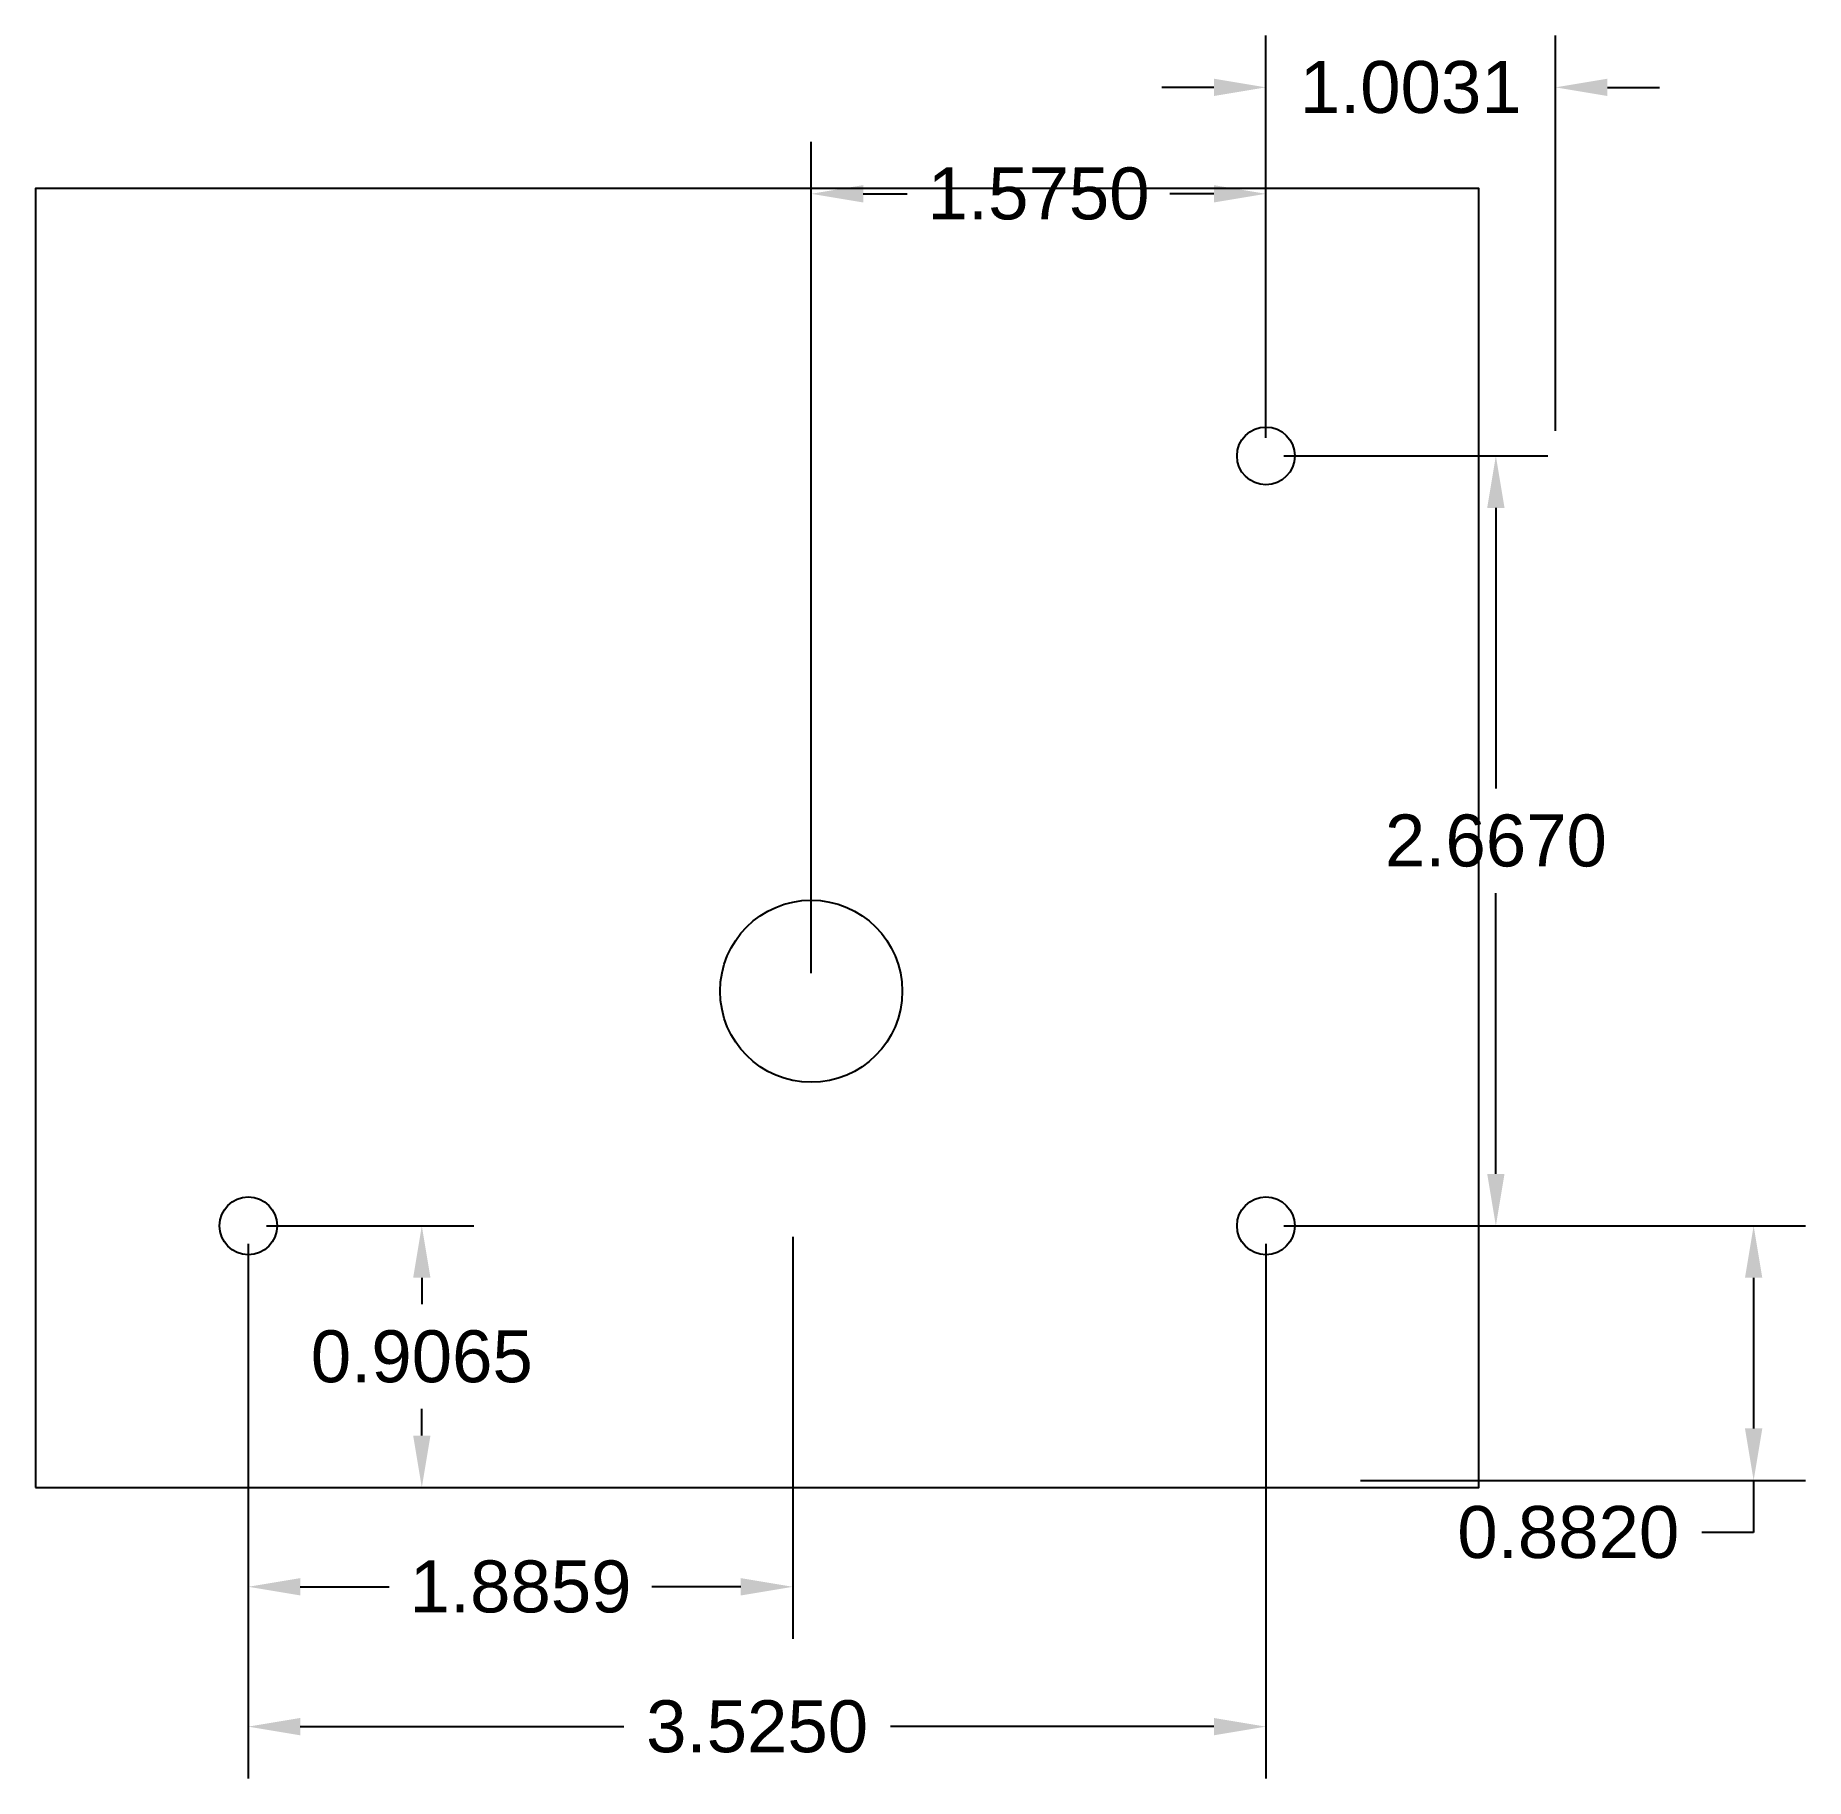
# Model space of a CAD drawing. Header units: inches. Extents: x 13.52 to 19.65, y 16.97 to 23.01.
import ezdxf

# ---------------------------------------------------------------- set-up
doc = ezdxf.new("R2010")
doc.units = ezdxf.units.IN
doc.header["$MEASUREMENT"] = 0
doc.layers.get('0').update_dxf_attribs({"color": 1})
doc.layers.add('dimensions', color=4, linetype='Continuous')
doc.layers.add('non-cut features', color=3, linetype='Continuous')
doc.styles.get("Standard").update_dxf_attribs({"font": 'Arial Regular.ttf'})
doc.dimstyles.get("Standard").update_dxf_attribs({"dimtxt": 0.18, "dimasz": 0.18, "dimexe": 0.18, "dimexo": 0.0625, "dimgap": 0.09, "dimtad": 0, "dimtih": 1, "dimtoh": 1, "dimdec": 4, "dimzin": 0, "dimdsep": 46, "dimtxsty": 'Standard', "dimcen": 0.09, "dimadec": 0, "dimazin": 0, "dimtfac": 1, "dimtdec": 4, "dimtofl": 0, "dimtmove": 0, "dimatfit": 3, "dimfxl": 1, "dimtolj": 1, "dimtzin": 0, "dimarcsym": 0})

# ---------------------------------------------------------------- blocks, each defined once
blk = doc.blocks.new('*D13')
at = {"layer": 'Defpoints', "color": 0, "transparency": 16777216}
for p in [(17.7779, 21.5547), (17.7779, 18.8877), (18.5745, 18.8877)]:
    blk.add_point(p, dxfattribs=at)
at = {"layer": 'dimensions', "color": 0, "lineweight": -2, "transparency": 16777216}
for p, q in [((17.8404, 21.5547), (18.7545, 21.5547)), ((18.5745, 21.3747), (18.5745, 20.4024)), ((18.5745, 19.0677), (18.5745, 20.0399)), ((17.8404, 18.8877), (18.7545, 18.8877))]:
    blk.add_line(p, q, dxfattribs=at)
at = {"layer": 'dimensions', "color": 0, "transparency": 16777216}
for points in [[(18.5445, 21.3747), (18.6045, 21.3747), (18.5745, 21.5547)], [(18.5445, 19.0677), (18.6045, 19.0677), (18.5745, 18.8877)]]:
    blk.add_solid(points, dxfattribs=at)
at = {"layer": 'dimensions', "color": 0, "transparency": 16777216, "insert": (18.5745, 20.2212), "char_height": 0.18, "attachment_point": 5}
blk.add_mtext('\\A1;2.6670', dxfattribs=at)
blk = doc.blocks.new('*D19')
at = {"layer": 'Defpoints', "color": 0, "transparency": 16777216}
for p in [(16.2029, 22.4626), (17.7779, 21.5547), (16.2029, 19.7002)]:
    blk.add_point(p, dxfattribs=at)
at = {"layer": 'dimensions', "color": 0, "lineweight": -2, "transparency": 16777216}
for p, q in [((16.2029, 19.7627), (16.2029, 22.6426)), ((17.7779, 21.6172), (17.7779, 22.6426)), ((16.3829, 22.4626), (16.5357, 22.4626)), ((17.5979, 22.4626), (17.445, 22.4626))]:
    blk.add_line(p, q, dxfattribs=at)
at = {"layer": 'dimensions', "color": 0, "transparency": 16777216}
for points in [[(16.3829, 22.4926), (16.3829, 22.4326), (16.2029, 22.4626)], [(17.5979, 22.4926), (17.5979, 22.4326), (17.7779, 22.4626)]]:
    blk.add_solid(points, dxfattribs=at)
at = {"layer": 'dimensions', "color": 0, "transparency": 16777216, "insert": (16.9904, 22.4626), "char_height": 0.18, "attachment_point": 5}
blk.add_mtext('\\A1;1.5750', dxfattribs=at)
blk = doc.blocks.new('*D40')
at = {"layer": 'Defpoints', "color": 0, "transparency": 16777216}
for p in [(14.2529, 18.8877), (17.7779, 18.8877), (14.2529, 17.1528)]:
    blk.add_point(p, dxfattribs=at)
at = {"layer": 'dimensions', "color": 0, "lineweight": -2, "transparency": 16777216}
for p, q in [((14.2529, 18.8252), (14.2529, 16.9728)), ((17.7779, 18.8252), (17.7779, 16.9728)), ((14.4329, 17.1528), (15.5534, 17.1528)), ((17.5979, 17.1528), (16.4774, 17.1528))]:
    blk.add_line(p, q, dxfattribs=at)
at = {"layer": 'dimensions', "color": 0, "transparency": 16777216}
for points in [[(14.4329, 17.1828), (14.4329, 17.1228), (14.2529, 17.1528)], [(17.5979, 17.1828), (17.5979, 17.1228), (17.7779, 17.1528)]]:
    blk.add_solid(points, dxfattribs=at)
at = {"layer": 'dimensions', "color": 0, "transparency": 16777216, "insert": (16.0154, 17.1528), "char_height": 0.18, "attachment_point": 5}
blk.add_mtext('\\A1;3.5250', dxfattribs=at)
blk = doc.blocks.new('*D53')
at = {"layer": 'Defpoints', "color": 0, "transparency": 16777216}
for p in [(18.781, 22.8313), (17.7779, 21.5547), (18.781, 21.5792)]:
    blk.add_point(p, dxfattribs=at)
at = {"layer": 'dimensions', "color": 0, "lineweight": -2, "transparency": 16777216}
for p, q in [((17.7779, 21.6172), (17.7779, 23.0113)), ((18.781, 21.6417), (18.781, 23.0113)), ((17.5979, 22.8313), (17.4179, 22.8313)), ((18.961, 22.8313), (19.141, 22.8313))]:
    blk.add_line(p, q, dxfattribs=at)
at = {"layer": 'dimensions', "color": 0, "transparency": 16777216}
for points in [[(17.5979, 22.8613), (17.5979, 22.8013), (17.7779, 22.8313)], [(18.961, 22.8613), (18.961, 22.8013), (18.781, 22.8313)]]:
    blk.add_solid(points, dxfattribs=at)
at = {"layer": 'dimensions', "color": 0, "transparency": 16777216, "insert": (18.2794, 22.8313), "char_height": 0.18, "attachment_point": 5}
blk.add_mtext('\\A1;1.0031', dxfattribs=at)
blk = doc.blocks.new('*D54')
at = {"layer": 'Defpoints', "color": 0, "transparency": 16777216}
for p in [(14.2529, 18.8877), (16.1388, 18.9122), (16.1388, 17.6372)]:
    blk.add_point(p, dxfattribs=at)
at = {"layer": 'dimensions', "color": 0, "lineweight": -2, "transparency": 16777216}
for p, q in [((16.1388, 18.8497), (16.1388, 17.4572)), ((14.2529, 18.8252), (14.2529, 17.4572)), ((14.4329, 17.6372), (14.7412, 17.6372)), ((15.9588, 17.6372), (15.6505, 17.6372))]:
    blk.add_line(p, q, dxfattribs=at)
at = {"layer": 'dimensions', "color": 0, "transparency": 16777216}
for points in [[(14.4329, 17.6672), (14.4329, 17.6072), (14.2529, 17.6372)], [(15.9588, 17.6672), (15.9588, 17.6072), (16.1388, 17.6372)]]:
    blk.add_solid(points, dxfattribs=at)
at = {"layer": 'dimensions', "color": 0, "transparency": 16777216, "insert": (15.1959, 17.6372), "char_height": 0.18, "attachment_point": 5}
blk.add_mtext('\\A1;1.8859', dxfattribs=at)
blk = doc.blocks.new('*D55')
at = {"layer": 'Defpoints', "color": 0, "transparency": 16777216}
for p in [(17.7779, 18.8877), (18.0435, 18.0057), (19.4674, 18.0057)]:
    blk.add_point(p, dxfattribs=at)
at = {"layer": 'dimensions', "color": 0, "lineweight": -2, "transparency": 16777216}
for p, q in [((17.8404, 18.8877), (19.6474, 18.8877)), ((19.4674, 18.7077), (19.4674, 18.1857)), ((18.106, 18.0057), (19.6474, 18.0057)), ((19.4674, 18.0057), (19.4674, 17.8257)), ((19.4674, 17.8257), (19.2874, 17.8257))]:
    blk.add_line(p, q, dxfattribs=at)
at = {"layer": 'dimensions', "color": 0, "transparency": 16777216}
for points in [[(19.4374, 18.7077), (19.4974, 18.7077), (19.4674, 18.8877)], [(19.4374, 18.1857), (19.4974, 18.1857), (19.4674, 18.0057)]]:
    blk.add_solid(points, dxfattribs=at)
at = {"layer": 'dimensions', "color": 0, "transparency": 16777216, "insert": (18.8253, 17.8257), "char_height": 0.18, "attachment_point": 5}
blk.add_mtext('\\A1;0.8820', dxfattribs=at)
blk = doc.blocks.new('*D56')
at = {"layer": 'Defpoints', "color": 0, "transparency": 16777216}
for p in [(14.2529, 18.8877), (14.2529, 17.9812), (14.8539, 17.9812)]:
    blk.add_point(p, dxfattribs=at)
at = {"layer": 'dimensions', "color": 0, "lineweight": -2, "transparency": 16777216}
for p, q in [((14.3154, 18.8877), (15.0339, 18.8877)), ((14.8539, 18.7077), (14.8539, 18.6157)), ((14.8539, 18.1612), (14.8539, 18.2532)), ((14.3154, 17.9812), (15.0339, 17.9812))]:
    blk.add_line(p, q, dxfattribs=at)
at = {"layer": 'dimensions', "color": 0, "transparency": 16777216}
for points in [[(14.8239, 18.7077), (14.8839, 18.7077), (14.8539, 18.8877)], [(14.8239, 18.1612), (14.8839, 18.1612), (14.8539, 17.9812)]]:
    blk.add_solid(points, dxfattribs=at)
at = {"layer": 'dimensions', "color": 0, "transparency": 16777216, "insert": (14.8539, 18.4344), "char_height": 0.18, "attachment_point": 5}
blk.add_mtext('\\A1;0.9065', dxfattribs=at)

msp = doc.modelspace()

# ---------------------------------------------------------------- linework, layer by layer
msp.add_lwpolyline([(13.51538, 17.98118), (18.51538, 17.98118), (18.51538, 22.48118), (13.51538, 22.48118)], close=True)
for centre in [(17.77788, 21.55467), (14.25293, 18.88767), (17.77788, 18.88767)]:
    msp.add_circle(centre, 0.1)
at = {"layer": 'non-cut features'}
msp.add_circle((16.20288, 19.70017), 0.31548, dxfattribs=at)

# ---------------------------------------------------------------- dimensions: what is measured, and where the dimension line sits
at = {"layer": 'dimensions'}
for base, p1, p2, picture, middle in [((18.78098, 22.83127), (17.77788, 21.55467), (18.78098, 21.57916), '*D53', (18.27943, 22.83127)), ((16.20288, 22.46258), (17.77788, 21.55467), (16.20288, 19.70017), '*D19', (16.99038, 22.46258)), ((16.13883, 17.63716), (14.25293, 18.88767), (16.13883, 18.91216), '*D54', (15.19588, 17.63716)), ((14.2529304477, 17.1528065148), (17.7778804477, 18.8876699304), (14.2529304477, 18.8876699304), '*D40', (16.0154054477, 17.1528065148))]:
    dim = msp.add_linear_dim(base=base, p1=p1, p2=p2, dimstyle='Standard', dxfattribs=at)
    dim.commit()
    dim.dimension.update_dxf_attribs({"geometry": picture, "text_midpoint": middle})
for base, p1, p2, picture, middle in [((18.57448, 18.88767), (17.77788, 21.55467), (17.77788, 18.88767), '*D13', (18.57448, 20.22117)), ((14.8539, 17.98118), (14.25293, 18.88767), (14.25293, 17.98118), '*D56', (14.8539, 18.43443)), ((19.46736, 18.00567), (17.77788, 18.88767), (18.04348, 18.00567), '*D55', (18.82533, 17.82567))]:
    dim = msp.add_linear_dim(base=base, p1=p1, p2=p2, angle=90, dimstyle='Standard', dxfattribs=at)
    dim.commit()
    dim.dimension.update_dxf_attribs({"geometry": picture, "text_midpoint": middle})

doc.saveas('drawing.dxf')
